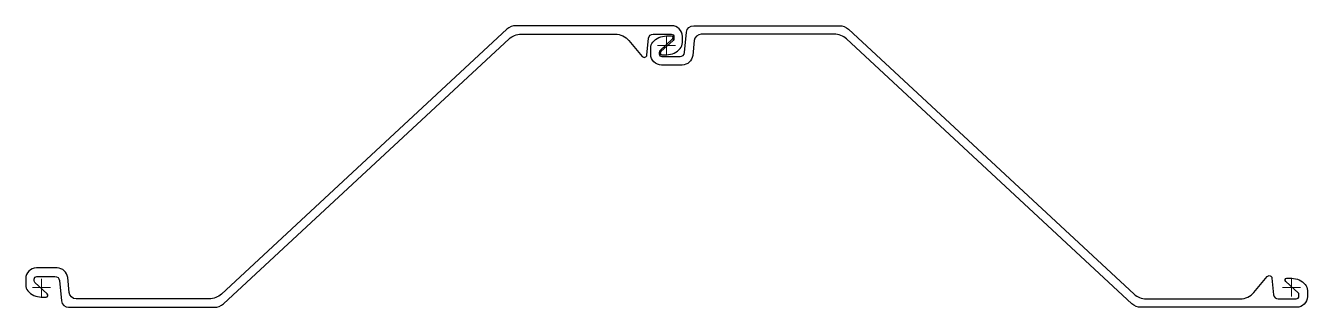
# Model space of a CAD drawing. Header units: millimetres. Extents: x -14 to 1422, y -821 to -506.
import ezdxf

# ---------------------------------------------------------------- set-up
doc = ezdxf.new("R2010")
doc.units = ezdxf.units.MM
doc.layers.add('ref', color=4, linetype='Continuous', lineweight=5)

# ---------------------------------------------------------------- blocks, each defined once
blk = doc.blocks.new('AZ13-700-s')
blk.add_lwpolyline([(642.5, 283.5, -0.221695), (657.8, 276.4), (672.7, 258.6, 0.663703), (678, 260.2), (679.9, 279, -0.385314), (684.9, 283.5), (705.3, 283.5, -0.414214), (708.3, 280.5), (708.3, 278.9, -0.212557), (707.3, 276.6), (693.5, 264.2, 0.687281), (694.9, 260.5), (700.2, 260.5, 0.219232), (715.3, 267.5, 0.17875), (717.8, 274), (717.8, 281, 0.414214), (705.7, 293), (531.5, 293, 0.18895), (521.3, 289), (201.5, -7.2, -0.18895), (187.9, -12.5), (38.9, -12.5, -0.385314), (31, -5.3), (29.3, 11.2, 0.385314), (17.4, 22), (-5.7, 22, 0.414214), (-17.7, 10), (-17.7, 3, 0.17875), (-15.3, -3.5, 0.219232), (-0.2, -10.5), (5.1, -10.5, 0.687281), (6.5, -6.8), (-7.3, 5.6, -0.212557), (-8.2, 7.9), (-8.2, 9.5, -0.414214), (-5.2, 12.5), (15.1, 12.5, -0.385314), (20.1, 8), (22.4, -14.8, 0.385314), (30.4, -22), (193.6, -22, 0.18895), (203.8, -18), (523.6, 278.2, -0.18895), (537.2, 283.5)], format="xyb", close=True)
at = {"layer": 'ref'}
for p, q in [((700, 261), (700, 281)), ((710, 271), (690, 271)), ((10, 0), (-10, 0)), ((0, -10), (0, 10))]:
    blk.add_line(p, q, dxfattribs=at)
blk = doc.blocks.new('AZ13-700-d')
blk.add_blockref('AZ13-700-s', (0, 0))
at = {"xscale": -1, "rotation": 180}
blk.add_blockref('AZ13-700-s', (700, 271), dxfattribs=at)

msp = doc.modelspace()

# ---------------------------------------------------------------- block references
msp.add_blockref('AZ13-700-d', (3.8, -799.1))

doc.saveas('drawing.dxf')
